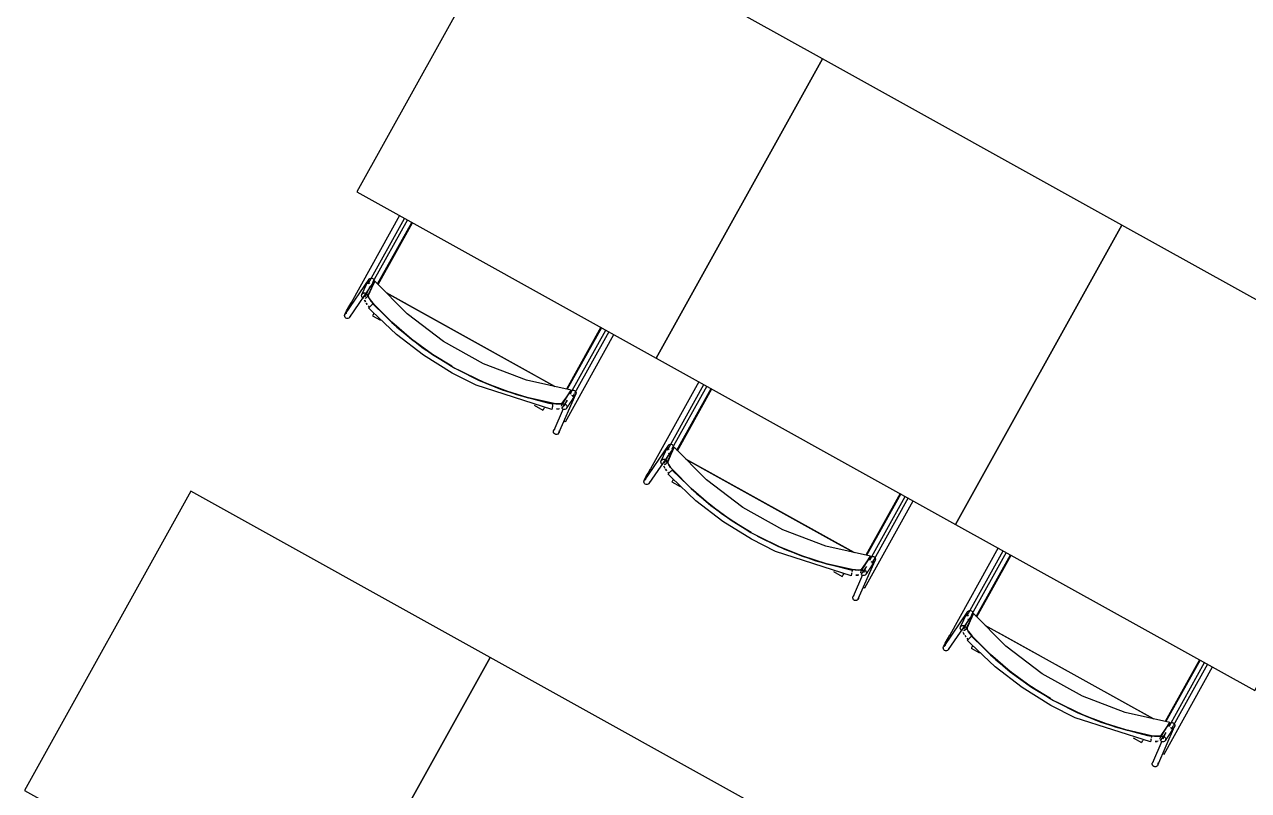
# Model space of a CAD drawing. Header units: metres. Extents: x 2.3 to 42.8, y 0.9 to 31.9.
# Drawn here: x 23.104 to 24.019, y 19.565 to 20.138 of the extents above; entities that cross this region are included whole.
import ezdxf

# ---------------------------------------------------------------- set-up
doc = ezdxf.new("R2010")
doc.units = ezdxf.units.M
doc.layers.add('ARREDI', color=9, linetype='Continuous')
doc.layers.add('PARETI_STRUTTURE', color=7, linetype='Continuous')

msp = doc.modelspace()

# ---------------------------------------------------------------- linework, layer by layer
at = {"layer": 'ARREDI'}
for points in [[(23.47682, 20.23667), (23.35258, 20.01292), (23.57633, 19.88869), (23.70057, 20.11244)], [(23.70057, 20.11243), (23.57633, 19.88868), (23.80008, 19.76445), (23.92432, 19.9882)], [(23.92432, 19.9882), (23.80008, 19.76445), (24.02383, 19.64021), (24.14807, 19.86396)], [(23.22834, 19.78917), (23.1041, 19.56542), (23.32785, 19.44118), (23.45209, 19.66493)], [(23.45209, 19.66493), (23.32786, 19.44118), (23.55161, 19.31694), (23.67584, 19.54069)]]:
    msp.add_lwpolyline(points, close=True, dxfattribs=at)
for points in [[(23.36805, 19.94415), (23.39359, 19.99015)], [(23.50609, 19.85498), (23.50939, 19.85988), (23.51268, 19.8648), (23.47929, 19.87233), (23.44728, 19.88455), (23.41731, 19.90119), (23.39002, 19.92191), (23.36596, 19.94626), (23.36353, 19.94088), (23.36111, 19.93548), (23.36124, 19.93461), (23.36202, 19.93309), (23.36332, 19.9312), (23.36491, 19.92934)], [(23.36219, 19.94461), (23.36162, 19.94511), (23.36126, 19.94576), (23.36113, 19.9465), (23.36128, 19.94723), (23.36151, 19.94766), (23.36152, 19.94768), (23.36166, 19.94787), (23.36224, 19.94833), (23.36295, 19.94857)], [(23.36296, 19.94857), (23.36371, 19.94855), (23.3644, 19.94828), (23.36497, 19.94778), (23.36533, 19.94712), (23.36546, 19.94639), (23.36532, 19.94565)], [(23.3642, 19.9448), (23.36597, 19.94626)], [(23.35782, 19.93327), (23.35711, 19.93353), (23.35654, 19.93402), (23.35618, 19.93466), (23.35605, 19.93538), (23.35605, 19.93545), (23.35619, 19.9361), (23.35625, 19.93624), (23.35657, 19.93673), (23.35715, 19.93718), (23.35786, 19.93742)], [(23.35786, 19.93742), (23.35861, 19.9374), (23.35932, 19.93713), (23.35989, 19.93665), (23.36025, 19.936), (23.36037, 19.93528), (23.36024, 19.93457), (23.36018, 19.93443), (23.35986, 19.93395), (23.35928, 19.93349), (23.35857, 19.93325)], [(23.35881, 19.93446), (23.36056, 19.93839), (23.36124, 19.93991)], [(23.36189, 19.94135), (23.36228, 19.94222)], [(23.3747, 19.93742), (23.38723, 19.93046), (23.40734, 19.91929), (23.42752, 19.90809), (23.44773, 19.89686), (23.46792, 19.88565), (23.48803, 19.87449), (23.50056, 19.86753)], [(23.50054, 19.86754), (23.37471, 19.93741)], [(23.34819, 19.93012), (23.34818, 19.93014), (23.34822, 19.93011), (23.34848, 19.92995), (23.34893, 19.9297)], [(23.34893, 19.92971), (23.34951, 19.92939)], [(23.35825, 19.93215), (23.359, 19.93068)], [(23.35904, 19.93063), (23.35828, 19.93213)], [(23.36035, 19.92874), (23.35956, 19.92987)], [(23.35956, 19.92986), (23.36028, 19.92882)], [(23.36489, 19.92934), (23.36325, 19.9313), (23.36196, 19.93316), (23.36121, 19.93463), (23.3611, 19.93549)], [(23.36189, 19.92691), (23.36119, 19.92774)], [(23.36129, 19.92639), (23.3615, 19.92657), (23.36188, 19.9269), (23.36238, 19.92735), (23.36293, 19.92785), (23.36347, 19.92835)], [(23.36348, 19.92834), (23.36395, 19.92877), (23.3643, 19.92908), (23.36447, 19.92923)], [(23.42342, 19.88266), (23.40916, 19.89135), (23.39338, 19.90281), (23.37859, 19.91551), (23.36489, 19.92934)], [(23.36499, 19.92923), (23.37867, 19.91542), (23.39344, 19.90277), (23.40919, 19.89132), (23.42341, 19.88266)], [(23.34581, 19.91836), (23.34506, 19.91837), (23.34437, 19.91865), (23.3438, 19.91915), (23.34344, 19.9198), (23.34331, 19.92054), (23.34345, 19.92127), (23.34369, 19.9217), (23.34369, 19.92172), (23.34384, 19.92191), (23.34443, 19.92237), (23.34513, 19.92261)], [(23.34763, 19.92043), (23.34749, 19.91969), (23.34726, 19.91926), (23.34726, 19.91925), (23.3471, 19.91905), (23.34652, 19.9186), (23.34581, 19.91836)], [(23.36128, 19.92638), (23.36126, 19.92636)], [(23.36537, 19.92234), (23.36501, 19.92169), (23.36469, 19.92112), (23.36445, 19.92069), (23.36433, 19.92046)], [(23.53532, 19.91145), (23.50978, 19.86545)], [(23.42833, 19.87993), (23.44289, 19.8726)], [(23.44292, 19.87259), (23.42833, 19.87993)], [(23.44346, 19.87234), (23.46123, 19.86512), (23.47979, 19.85929), (23.49873, 19.85497)], [(23.49888, 19.85494), (23.47989, 19.85926), (23.4613, 19.86509), (23.44349, 19.87233)], [(23.51268, 19.8648), (23.51227, 19.86181), (23.51268, 19.8648)], [(23.5125, 19.86393), (23.51305, 19.86444), (23.51374, 19.86472), (23.51449, 19.86476), (23.51521, 19.86454), (23.51581, 19.86409), (23.51623, 19.86347)], [(23.51622, 19.86347), (23.51639, 19.86275), (23.51631, 19.862), (23.51622, 19.86177), (23.51622, 19.86176), (23.51597, 19.86134), (23.51543, 19.86083), (23.51474, 19.86054), (23.51399, 19.8605), (23.51326, 19.86072)], [(23.5918, 19.81991), (23.61734, 19.86591)], [(23.49901, 19.85453), (23.49897, 19.85431), (23.49888, 19.85385), (23.49877, 19.85323)], [(23.49888, 19.85494), (23.5013, 19.8546), (23.50359, 19.85449), (23.50528, 19.85462), (23.50609, 19.85499)], [(23.50611, 19.85498), (23.50533, 19.85462), (23.50368, 19.85448), (23.50141, 19.85457), (23.49889, 19.85494)], [(23.50541, 19.85281), (23.50544, 19.8531), (23.50569, 19.85363), (23.50577, 19.85377), (23.5063, 19.85425), (23.50632, 19.85425), (23.507, 19.85453), (23.50773, 19.85456), (23.50844, 19.85434), (23.50904, 19.85388), (23.50945, 19.85325)], [(23.50966, 19.85725), (23.50886, 19.85606), (23.50554, 19.85116)], [(23.49164, 19.84977), (23.49177, 19.85001), (23.492, 19.85042), (23.49232, 19.85101), (23.49268, 19.85165)], [(23.49865, 19.8525), (23.49853, 19.85176), (23.49841, 19.85111), (23.49832, 19.85061), (23.49828, 19.85033), (23.49828, 19.85029), (23.49828, 19.8503), (23.49832, 19.85054)], [(23.49878, 19.85322), (23.49871, 19.8528)], [(23.50393, 19.85073), (23.50307, 19.85066), (23.50182, 19.85071)], [(23.50183, 19.85071), (23.50313, 19.85064)], [(23.50945, 19.85325), (23.50963, 19.85253), (23.50955, 19.85179), (23.5093, 19.85126), (23.50922, 19.85112), (23.50873, 19.85066), (23.50869, 19.85064), (23.50801, 19.85036), (23.50726, 19.85033), (23.50655, 19.85055), (23.50595, 19.85101)], [(23.49964, 19.83295), (23.49948, 19.83367), (23.49956, 19.83442), (23.49964, 19.83464), (23.49964, 19.83465), (23.49989, 19.83507), (23.50043, 19.83558)], [(23.50705, 19.84192), (23.50763, 19.8416)], [(23.50763, 19.84159), (23.50808, 19.84134), (23.50834, 19.8412)], [(23.50839, 19.84117), (23.50837, 19.84119)], [(23.50361, 19.83462), (23.50378, 19.8339), (23.5037, 19.83315), (23.50361, 19.83292), (23.50361, 19.83291), (23.50336, 19.83249), (23.50282, 19.83198), (23.50213, 19.83169), (23.50138, 19.83165), (23.50065, 19.83187), (23.50006, 19.83233), (23.49964, 19.83295)], [(23.72984, 19.73074), (23.73314, 19.73565), (23.73644, 19.74056), (23.70305, 19.7481), (23.67103, 19.76031), (23.64106, 19.77697), (23.61377, 19.79767), (23.58971, 19.82202), (23.58728, 19.81665), (23.58487, 19.81124), (23.58499, 19.81037), (23.58577, 19.80885), (23.58707, 19.80697), (23.58866, 19.8051)], [(23.58594, 19.82037), (23.58537, 19.82087), (23.58501, 19.82152), (23.58488, 19.82226), (23.58504, 19.823), (23.58526, 19.82343), (23.58527, 19.82344), (23.58541, 19.82363), (23.58599, 19.82409), (23.5867, 19.82433)], [(23.58564, 19.81711), (23.58603, 19.81799)], [(23.58671, 19.82433), (23.58746, 19.82432), (23.58815, 19.82404), (23.58872, 19.82354), (23.58908, 19.82289), (23.58921, 19.82215), (23.58907, 19.82141)], [(23.58796, 19.82056), (23.58972, 19.82202)], [(23.58157, 19.80903), (23.58086, 19.80929), (23.58029, 19.80978), (23.57993, 19.81042), (23.5798, 19.81114), (23.5798, 19.81121), (23.57994, 19.81186), (23.58, 19.812), (23.58032, 19.81249), (23.5809, 19.81295), (23.58161, 19.81318)], [(23.58161, 19.81318), (23.58236, 19.81317), (23.58307, 19.81289), (23.58364, 19.81242), (23.584, 19.81177), (23.58413, 19.81104), (23.58399, 19.81034), (23.58393, 19.8102), (23.58361, 19.80971), (23.58303, 19.80925), (23.58232, 19.80902)], [(23.582, 19.80791), (23.58275, 19.80644)], [(23.58279, 19.80639), (23.58203, 19.80789)], [(23.58257, 19.81023), (23.58432, 19.81416), (23.585, 19.81567)], [(23.58864, 19.8051), (23.587, 19.80706), (23.58571, 19.80892), (23.58496, 19.81039), (23.58485, 19.81125)], [(23.59845, 19.81318), (23.61098, 19.80622), (23.63109, 19.79506), (23.65127, 19.78385), (23.67148, 19.77263), (23.69167, 19.76142), (23.71178, 19.75025), (23.72431, 19.74329)], [(23.7243, 19.7433), (23.59846, 19.81318)], [(23.57194, 19.80588), (23.57193, 19.8059), (23.57197, 19.80587), (23.57224, 19.80572), (23.57268, 19.80547)], [(23.57268, 19.80547), (23.57327, 19.80515)], [(23.58411, 19.8045), (23.58331, 19.80564)], [(23.58331, 19.80562), (23.58403, 19.80458)], [(23.58564, 19.80267), (23.58494, 19.80351)], [(23.58503, 19.80214), (23.58501, 19.80212)], [(23.58505, 19.80215), (23.58525, 19.80233), (23.58563, 19.80267), (23.58613, 19.80311), (23.58669, 19.80361), (23.58723, 19.80411)], [(23.58723, 19.8041), (23.58771, 19.80454), (23.58805, 19.80484), (23.58822, 19.80499)], [(23.64717, 19.75842), (23.63291, 19.76711), (23.61713, 19.77857), (23.60234, 19.79127), (23.58865, 19.8051)], [(23.58874, 19.80499), (23.60242, 19.79118), (23.61719, 19.77853), (23.63294, 19.76709), (23.64716, 19.75842)], [(23.56957, 19.79412), (23.56882, 19.79413), (23.56812, 19.79441), (23.56755, 19.79491), (23.56719, 19.79556), (23.56707, 19.7963), (23.5672, 19.79704), (23.56744, 19.79747), (23.56744, 19.79748), (23.56759, 19.79768), (23.56818, 19.79813), (23.56889, 19.79837)], [(23.57139, 19.79619), (23.57125, 19.79546), (23.57101, 19.79503), (23.57101, 19.79501), (23.57086, 19.79482), (23.57027, 19.79436), (23.56957, 19.79412)], [(23.58912, 19.7981), (23.58876, 19.79745), (23.58844, 19.79688), (23.5882, 19.79645), (23.58808, 19.79623)], [(23.75907, 19.78722), (23.73353, 19.74122)], [(23.65208, 19.7557), (23.66664, 19.74836)], [(23.66667, 19.74835), (23.65208, 19.7557)], [(23.66721, 19.7481), (23.68499, 19.74088), (23.70354, 19.73505), (23.72249, 19.73073)], [(23.72263, 19.7307), (23.70365, 19.73502), (23.68505, 19.74085), (23.66724, 19.74809)], [(23.73644, 19.74056), (23.73602, 19.73757), (23.73644, 19.74056)], [(23.73626, 19.73969), (23.7368, 19.7402), (23.73749, 19.74048), (23.73824, 19.74052), (23.73896, 19.7403), (23.73956, 19.73986), (23.73998, 19.73923)], [(23.73998, 19.73923), (23.74014, 19.73851), (23.74006, 19.73776), (23.73998, 19.73754), (23.73998, 19.73752), (23.73973, 19.73711), (23.73918, 19.73659), (23.73849, 19.7363), (23.73774, 19.73626), (23.73702, 19.73648)], [(23.81555, 19.69568), (23.84109, 19.74168)], [(23.71539, 19.72553), (23.71552, 19.72577), (23.71575, 19.72619), (23.71607, 19.72677), (23.71643, 19.72741)], [(23.7224, 19.72826), (23.72228, 19.72752), (23.72217, 19.72687), (23.72207, 19.72637), (23.72203, 19.72609), (23.72203, 19.72605), (23.72203, 19.72606), (23.72207, 19.7263)], [(23.72276, 19.7303), (23.72272, 19.73007), (23.72263, 19.72961), (23.72252, 19.72899)], [(23.72263, 19.73071), (23.72505, 19.73036), (23.72734, 19.73025), (23.72903, 19.73039), (23.72984, 19.73075)], [(23.72986, 19.73074), (23.72908, 19.73038), (23.72743, 19.73024), (23.72517, 19.73034), (23.72264, 19.7307)], [(23.72768, 19.72649), (23.72682, 19.72642), (23.72557, 19.72647)], [(23.72558, 19.72647), (23.72689, 19.7264)], [(23.72912, 19.72813), (23.7292, 19.72887), (23.72944, 19.7294), (23.72953, 19.72952), (23.73005, 19.73002), (23.73006, 19.73002), (23.73074, 19.7303), (23.73148, 19.73033), (23.73219, 19.73009), (23.7328, 19.72963), (23.7332, 19.72901)], [(23.73342, 19.73302), (23.73261, 19.73182), (23.72929, 19.72692)], [(23.73321, 19.72901), (23.73339, 19.72829), (23.7333, 19.72755), (23.73305, 19.72703), (23.73297, 19.72689), (23.73248, 19.72643), (23.73244, 19.7264), (23.73176, 19.72612), (23.73101, 19.7261), (23.7303, 19.72632), (23.72971, 19.72678)], [(23.7308, 19.71768), (23.73138, 19.71736)], [(23.73138, 19.71735), (23.73183, 19.7171), (23.73209, 19.71697)], [(23.73214, 19.71694), (23.73212, 19.71695)], [(23.7234, 19.70871), (23.72323, 19.70943), (23.72331, 19.71018), (23.7234, 19.7104), (23.7234, 19.71042), (23.72365, 19.71083), (23.72419, 19.71135)], [(23.72737, 19.71038), (23.72753, 19.70966), (23.72745, 19.70891), (23.72737, 19.70869), (23.72737, 19.70867), (23.72712, 19.70825), (23.72657, 19.70774), (23.72588, 19.70745), (23.72513, 19.70741), (23.72441, 19.70763), (23.72381, 19.70809), (23.72339, 19.70871)], [(23.80969, 19.69613), (23.80912, 19.69663), (23.80876, 19.69729), (23.80864, 19.69802), (23.80879, 19.69876), (23.80901, 19.69919), (23.80902, 19.6992), (23.80916, 19.6994), (23.80975, 19.69986), (23.81045, 19.70009)], [(23.81046, 19.70009), (23.81121, 19.70008), (23.8119, 19.6998), (23.81247, 19.6993), (23.81284, 19.69865), (23.81296, 19.69791), (23.81282, 19.69718)], [(23.81171, 19.69633), (23.81347, 19.69779)], [(23.80532, 19.68479), (23.80461, 19.68506), (23.80404, 19.68554), (23.80368, 19.68618), (23.80356, 19.68691), (23.80356, 19.68697), (23.80369, 19.68763), (23.80375, 19.68777), (23.80407, 19.68825), (23.80465, 19.68871), (23.80536, 19.68895)], [(23.80537, 19.68895), (23.80612, 19.68893), (23.80682, 19.68865), (23.80739, 19.68818), (23.80775, 19.68753), (23.80788, 19.68681), (23.80774, 19.6861), (23.80769, 19.68596), (23.80737, 19.68547), (23.80678, 19.68501), (23.80607, 19.68478)], [(23.80632, 19.68599), (23.80807, 19.68992), (23.80875, 19.69143)], [(23.95359, 19.60651), (23.9569, 19.61141), (23.96019, 19.61633), (23.9268, 19.62387), (23.89479, 19.63608), (23.86481, 19.65273), (23.83752, 19.67344), (23.81347, 19.69778), (23.81104, 19.69241), (23.80862, 19.68701), (23.80874, 19.68613), (23.80952, 19.68462), (23.81083, 19.68273), (23.81241, 19.68087)], [(23.80939, 19.69287), (23.80978, 19.69375)], [(23.8222, 19.68894), (23.83473, 19.68199), (23.85484, 19.67082), (23.87442, 19.65994)], [(23.94805, 19.61906), (23.82221, 19.68894)], [(23.79569, 19.68165), (23.79568, 19.68166), (23.79574, 19.68163), (23.79599, 19.68148), (23.79643, 19.68123)], [(23.79644, 19.68124), (23.79702, 19.68092)], [(23.80575, 19.68367), (23.8065, 19.6822)], [(23.80654, 19.68215), (23.80578, 19.68365)], [(23.80706, 19.68139), (23.80779, 19.68035)], [(23.80786, 19.68026), (23.80707, 19.6814)], [(23.81239, 19.68086), (23.81076, 19.68282), (23.80946, 19.68468), (23.80871, 19.68615), (23.8086, 19.68702)], [(23.8088, 19.67792), (23.80901, 19.6781), (23.80938, 19.67843), (23.80988, 19.67887), (23.81044, 19.67937), (23.81098, 19.67987)], [(23.81099, 19.67987), (23.81146, 19.6803), (23.8118, 19.6806), (23.81197, 19.68076)], [(23.87093, 19.63418), (23.85666, 19.64288), (23.84088, 19.65434), (23.82609, 19.66703), (23.8124, 19.68086)], [(23.81249, 19.68075), (23.82618, 19.66695), (23.84094, 19.65429), (23.85669, 19.64285), (23.87091, 19.63418)], [(23.79332, 19.66988), (23.79257, 19.6699), (23.79187, 19.67017), (23.7913, 19.67067), (23.79094, 19.67133), (23.79082, 19.67206), (23.79096, 19.6728), (23.79119, 19.67323), (23.79119, 19.67324), (23.79135, 19.67344), (23.79193, 19.6739), (23.79264, 19.67413)], [(23.79514, 19.67196), (23.795, 19.67122), (23.79476, 19.67079), (23.79476, 19.67078), (23.79461, 19.67058), (23.79403, 19.67012), (23.79332, 19.66989)], [(23.80939, 19.67844), (23.8087, 19.67927)], [(23.80878, 19.6779), (23.80877, 19.67789)], [(23.81287, 19.67386), (23.81251, 19.67321), (23.81219, 19.67264), (23.81196, 19.67221), (23.81183, 19.67199)], [(23.98282, 19.66298), (23.95728, 19.61698)], [(23.87502, 19.65962), (23.89523, 19.64839), (23.91541, 19.63719), (23.93554, 19.62602), (23.94807, 19.61906)], [(23.87583, 19.63146), (23.89039, 19.62413)], [(23.89043, 19.62411), (23.87583, 19.63146)], [(23.89096, 19.62387), (23.90874, 19.61664), (23.92729, 19.61081), (23.94624, 19.60649)], [(23.94638, 19.60646), (23.9274, 19.61078), (23.9088, 19.61662), (23.891, 19.62385)], [(23.96019, 19.61632), (23.95977, 19.61334), (23.96019, 19.61632)], [(23.96001, 19.61545), (23.96055, 19.61597), (23.96124, 19.61624), (23.96199, 19.61629), (23.96272, 19.61606), (23.96331, 19.61562), (23.96373, 19.61499)], [(23.94638, 19.60647), (23.9488, 19.60612), (23.95109, 19.60601), (23.95279, 19.60615), (23.95359, 19.60651)], [(23.95361, 19.6065), (23.95284, 19.60614), (23.95118, 19.606), (23.94892, 19.6061), (23.94639, 19.60646)], [(23.95717, 19.60878), (23.95636, 19.60759), (23.95304, 19.60268)], [(23.96373, 19.61499), (23.96389, 19.61427), (23.96381, 19.61352), (23.96373, 19.6133), (23.96373, 19.61329), (23.96348, 19.61287), (23.96294, 19.61235), (23.96224, 19.61206), (23.96149, 19.61202), (23.96077, 19.61224)], [(23.93914, 19.6013), (23.93927, 19.60153), (23.93951, 19.60195), (23.93983, 19.60253), (23.94019, 19.60317)], [(23.94616, 19.60402), (23.94603, 19.60329), (23.94592, 19.60263), (23.94582, 19.60213), (23.94578, 19.60186), (23.94578, 19.60181), (23.94578, 19.60183), (23.94582, 19.60206)], [(23.94651, 19.60606), (23.94647, 19.60584), (23.94639, 19.60538), (23.94628, 19.60475)], [(23.95144, 19.60225), (23.95057, 19.60218), (23.94932, 19.60224)], [(23.94933, 19.60223), (23.95064, 19.60216)], [(23.95287, 19.6039), (23.95295, 19.60463), (23.95319, 19.60516), (23.95329, 19.60528), (23.9538, 19.60578), (23.95381, 19.60578), (23.95449, 19.60606), (23.95523, 19.60609), (23.95594, 19.60585), (23.95655, 19.6054), (23.95695, 19.60477)], [(23.95696, 19.60477), (23.95714, 19.60405), (23.95705, 19.60332), (23.9568, 19.60279), (23.95672, 19.60265), (23.95624, 19.60219), (23.95619, 19.60216), (23.95551, 19.60189), (23.95476, 19.60186), (23.95405, 19.60208), (23.95346, 19.60254)], [(23.95455, 19.59344), (23.95513, 19.59312)], [(23.95514, 19.59312), (23.95558, 19.59287), (23.95584, 19.59273)], [(23.95589, 19.5927), (23.95588, 19.59271)], [(23.94715, 19.58447), (23.94698, 19.58519), (23.94706, 19.58594), (23.94715, 19.58617), (23.94715, 19.58618), (23.9474, 19.5866), (23.94794, 19.58711)], [(23.95112, 19.58614), (23.95128, 19.58542), (23.9512, 19.58467), (23.95112, 19.58445), (23.95112, 19.58443), (23.95087, 19.58402), (23.95033, 19.5835), (23.94963, 19.58321), (23.94888, 19.58317), (23.94816, 19.58339), (23.94756, 19.58385), (23.94715, 19.58448)]]:
    msp.add_lwpolyline(points, dxfattribs=at)
at = {"layer": 'PARETI_STRUTTURE'}
for points in [[(23.38435, 19.99528), (23.34818, 19.93012)], [(23.36098, 19.94426), (23.38814, 19.99318)], [(23.3903, 19.99198), (23.36433, 19.9452)], [(23.36846, 19.94373), (23.39409, 19.98987)], [(23.36151, 19.94767), (23.34369, 19.92171)], [(23.34726, 19.91926), (23.36509, 19.94522)], [(23.35625, 19.93624), (23.36128, 19.94687)], [(23.36519, 19.94501), (23.36513, 19.94489), (23.36508, 19.94478), (23.36502, 19.94465), (23.36497, 19.94454), (23.36491, 19.94442), (23.36486, 19.9443), (23.3648, 19.94418), (23.36475, 19.94407), (23.36469, 19.94394), (23.36463, 19.94383), (23.36458, 19.94371), (23.36452, 19.9436), (23.36445, 19.94347), (23.3644, 19.94335), (23.36434, 19.94324), (23.36429, 19.94311), (23.36423, 19.943), (23.36418, 19.94287), (23.36412, 19.94276), (23.36406, 19.94264), (23.36401, 19.94253), (23.36395, 19.9424), (23.3639, 19.94229), (23.36384, 19.94217), (23.36379, 19.94205), (23.36373, 19.94193), (23.36368, 19.94182), (23.36362, 19.94169), (23.36356, 19.94157), (23.36351, 19.94146), (23.36345, 19.94133), (23.3634, 19.94122), (23.36334, 19.9411), (23.36329, 19.94099), (23.36323, 19.94086), (23.36316, 19.94075), (23.36311, 19.94062), (23.36305, 19.94051), (23.363, 19.94039), (23.36294, 19.94028), (23.36288, 19.94015), (23.36283, 19.94003), (23.36277, 19.93992), (23.36272, 19.93979), (23.36266, 19.93968), (23.36261, 19.93955), (23.36255, 19.93944), (23.3625, 19.93932), (23.36244, 19.93921), (23.36238, 19.93908), (23.36233, 19.93897), (23.36227, 19.93885), (23.36222, 19.93874), (23.36216, 19.93861), (23.36211, 19.9385), (23.36205, 19.93837), (23.362, 19.93825), (23.36194, 19.93814), (23.36188, 19.93801), (23.36183, 19.9379), (23.36176, 19.93778), (23.3617, 19.93767), (23.36165, 19.93754), (23.36159, 19.93743), (23.36154, 19.9373), (23.36148, 19.93719), (23.36143, 19.93707), (23.36137, 19.93696), (23.36131, 19.93683), (23.36126, 19.93671), (23.3612, 19.9366), (23.36115, 19.93647), (23.36109, 19.93636), (23.36104, 19.93624), (23.36098, 19.93612), (23.36093, 19.936), (23.36087, 19.93589), (23.36081, 19.93576), (23.36076, 19.93565), (23.3607, 19.93553), (23.36065, 19.93542), (23.36059, 19.93529), (23.36054, 19.93518), (23.36048, 19.93505), (23.36041, 19.93493), (23.36036, 19.93482), (23.3603, 19.93469), (23.36025, 19.93458), (23.36019, 19.93446), (23.36018, 19.93443)], [(23.36055, 19.9384), (23.35963, 19.93676)], [(23.34351, 19.92149), (23.34412, 19.92268), (23.34487, 19.92411), (23.34644, 19.92697), (23.34818, 19.93013)], [(23.36449, 19.92925), (23.38253, 19.91176), (23.4022, 19.89621), (23.42334, 19.88269), (23.42585, 19.88127)], [(23.42375, 19.87749), (23.40228, 19.89085), (23.38225, 19.90628), (23.36386, 19.92361), (23.36126, 19.92636)], [(23.36431, 19.92043), (23.37031, 19.9171)], [(23.53482, 19.91173), (23.5092, 19.86559)], [(23.51234, 19.86231), (23.53861, 19.90962)], [(23.54077, 19.90843), (23.51515, 19.86227)], [(23.50839, 19.84117), (23.54455, 19.90633)], [(23.42585, 19.88128), (23.44835, 19.87022), (23.47185, 19.86148), (23.49609, 19.85515), (23.499, 19.85455)], [(23.49827, 19.85029), (23.44181, 19.86838), (23.42376, 19.8775)], [(23.50569, 19.85363), (23.51202, 19.86348)], [(23.51225, 19.8635), (23.51182, 19.86251)], [(23.6081, 19.87104), (23.57192, 19.80589)], [(23.58473, 19.82002), (23.6119, 19.86894)], [(23.61405, 19.86774), (23.58808, 19.82096)], [(23.59222, 19.81949), (23.61784, 19.86563)], [(23.48495, 19.85345), (23.49163, 19.84974)], [(23.50361, 19.83291), (23.51622, 19.86176)], [(23.50926, 19.85666), (23.50758, 19.85281)], [(23.50795, 19.85441), (23.50845, 19.85531)], [(23.51622, 19.86177), (23.51567, 19.86115), (23.5156, 19.86104), (23.51553, 19.86092), (23.51546, 19.86081), (23.51538, 19.8607), (23.51531, 19.86059), (23.51524, 19.86049), (23.51517, 19.86038), (23.5151, 19.86027), (23.51503, 19.86016), (23.51496, 19.86005), (23.51489, 19.85994), (23.51482, 19.85983), (23.51474, 19.85972), (23.51467, 19.85961), (23.5146, 19.85949), (23.51453, 19.85938), (23.51446, 19.85927), (23.51439, 19.85916), (23.51432, 19.85905), (23.51425, 19.85894), (23.51418, 19.85883), (23.51411, 19.85872), (23.51403, 19.85861), (23.51396, 19.85851), (23.51389, 19.8584), (23.51382, 19.85829), (23.51375, 19.85817), (23.51368, 19.85806), (23.51361, 19.85795), (23.51354, 19.85784), (23.51347, 19.85773), (23.51339, 19.85762), (23.51332, 19.85751), (23.51325, 19.8574), (23.51318, 19.85729), (23.51311, 19.85717), (23.51304, 19.85706), (23.51297, 19.85695), (23.5129, 19.85684), (23.51284, 19.85673), (23.51275, 19.85662), (23.51268, 19.85652), (23.51261, 19.85641), (23.51254, 19.8563), (23.51247, 19.85619), (23.5124, 19.85608), (23.51234, 19.85597), (23.51227, 19.85586), (23.5122, 19.85574), (23.51211, 19.85563), (23.51204, 19.85552), (23.51197, 19.85541), (23.5119, 19.8553), (23.51184, 19.85519), (23.51177, 19.85508), (23.5117, 19.85497), (23.51163, 19.85486), (23.51156, 19.85474), (23.51149, 19.85465), (23.5114, 19.85454), (23.51134, 19.85442), (23.51127, 19.85431), (23.5112, 19.8542), (23.51113, 19.85409), (23.51106, 19.85398), (23.51099, 19.85387), (23.51092, 19.85376), (23.51085, 19.85365), (23.51077, 19.85354), (23.5107, 19.85342), (23.51063, 19.85331), (23.51056, 19.8532), (23.51049, 19.85309), (23.51042, 19.85298), (23.51035, 19.85287), (23.51028, 19.85276), (23.51021, 19.85266), (23.51013, 19.85255), (23.51006, 19.85244), (23.50999, 19.85233), (23.50992, 19.85222), (23.50985, 19.85211), (23.50978, 19.85199), (23.50971, 19.85188), (23.50964, 19.85177), (23.50957, 19.85166), (23.50949, 19.85155), (23.50942, 19.85144), (23.50935, 19.85133), (23.50931, 19.85126)], [(23.51504, 19.86208), (23.51361, 19.85951)], [(23.50675, 19.8509), (23.49965, 19.83465)], [(23.58526, 19.82343), (23.56744, 19.79747)], [(23.57101, 19.79502), (23.58884, 19.82098)], [(23.58, 19.812), (23.58503, 19.82263)], [(23.58894, 19.82078), (23.58889, 19.82065), (23.58883, 19.82054), (23.58878, 19.82041), (23.58872, 19.8203), (23.58866, 19.82018), (23.58861, 19.82007), (23.58855, 19.81994), (23.5885, 19.81983), (23.58844, 19.81971), (23.58839, 19.8196), (23.58833, 19.81947), (23.58828, 19.81936), (23.58821, 19.81923), (23.58815, 19.81911), (23.58809, 19.819), (23.58804, 19.81887), (23.58798, 19.81876), (23.58793, 19.81864), (23.58787, 19.81853), (23.58782, 19.8184), (23.58776, 19.81829), (23.58771, 19.81816), (23.58765, 19.81805), (23.58759, 19.81793), (23.58754, 19.81782), (23.58748, 19.81769), (23.58743, 19.81758), (23.58737, 19.81746), (23.58732, 19.81733), (23.58726, 19.81722), (23.58721, 19.8171), (23.58715, 19.81698), (23.58709, 19.81686), (23.58704, 19.81675), (23.58698, 19.81662), (23.58693, 19.81651), (23.58686, 19.81639), (23.5868, 19.81628), (23.58675, 19.81615), (23.58669, 19.81604), (23.58664, 19.81591), (23.58658, 19.81579), (23.58653, 19.81568), (23.58647, 19.81555), (23.58641, 19.81544), (23.58636, 19.81532), (23.5863, 19.81521), (23.58625, 19.81508), (23.58619, 19.81497), (23.58614, 19.81485), (23.58608, 19.81473), (23.58603, 19.81461), (23.58597, 19.8145), (23.58591, 19.81437), (23.58586, 19.81426), (23.5858, 19.81414), (23.58575, 19.81401), (23.58569, 19.8139), (23.58564, 19.81378), (23.58558, 19.81366), (23.58551, 19.81354), (23.58546, 19.81343), (23.5854, 19.8133), (23.58534, 19.81319), (23.58529, 19.81307), (23.58523, 19.81296), (23.58518, 19.81283), (23.58512, 19.81272), (23.58507, 19.8126), (23.58501, 19.81247), (23.58496, 19.81236), (23.5849, 19.81223), (23.58484, 19.81212), (23.58479, 19.812), (23.58473, 19.81189), (23.58468, 19.81176), (23.58462, 19.81165), (23.58457, 19.81153), (23.58451, 19.81141), (23.58446, 19.81129), (23.5844, 19.81118), (23.58434, 19.81105), (23.58429, 19.81094), (23.58423, 19.81082), (23.58416, 19.81069), (23.58411, 19.81058), (23.58405, 19.81046), (23.584, 19.81035), (23.58394, 19.81022), (23.58393, 19.81019)], [(23.5843, 19.81416), (23.58339, 19.81252)], [(23.56726, 19.79725), (23.56787, 19.79845), (23.56862, 19.79988), (23.57019, 19.80274), (23.57193, 19.80589)], [(23.6475, 19.75325), (23.62603, 19.76661), (23.606, 19.78204), (23.58761, 19.79938), (23.58501, 19.80213)], [(23.58824, 19.80501), (23.60628, 19.78752), (23.62595, 19.77197), (23.64709, 19.75845), (23.6496, 19.75704)], [(23.58806, 19.79619), (23.5943, 19.79273)], [(23.73214, 19.71694), (23.7683, 19.78209)], [(23.75858, 19.78749), (23.73295, 19.74135)], [(23.73609, 19.73808), (23.76236, 19.78538)], [(23.76452, 19.78419), (23.7389, 19.73804)], [(23.72202, 19.72605), (23.66556, 19.74415), (23.64751, 19.75326)], [(23.6496, 19.75704), (23.6721, 19.74598), (23.6956, 19.73725), (23.71984, 19.73091), (23.72276, 19.73032)], [(23.83185, 19.7468), (23.79569, 19.68165)], [(23.80848, 19.69579), (23.83565, 19.7447)], [(23.72736, 19.70868), (23.73998, 19.73752)], [(23.72944, 19.7294), (23.73578, 19.73925)], [(23.73998, 19.73753), (23.73942, 19.73691), (23.73935, 19.7368), (23.73928, 19.73669), (23.73921, 19.73658), (23.73914, 19.73646), (23.73906, 19.73635), (23.73899, 19.73626), (23.73892, 19.73615), (23.73885, 19.73603), (23.73878, 19.73592), (23.73871, 19.73581), (23.73864, 19.7357), (23.73857, 19.73559), (23.7385, 19.73548), (23.73842, 19.73537), (23.73835, 19.73526), (23.73828, 19.73515), (23.73821, 19.73503), (23.73814, 19.73492), (23.73807, 19.73481), (23.738, 19.7347), (23.73794, 19.73459), (23.73787, 19.73448), (23.73778, 19.73437), (23.73771, 19.73427), (23.73764, 19.73416), (23.73757, 19.73405), (23.7375, 19.73394), (23.73744, 19.73383), (23.73737, 19.73371), (23.7373, 19.7336), (23.73723, 19.73349), (23.73714, 19.73338), (23.73707, 19.73327), (23.737, 19.73316), (23.73694, 19.73305), (23.73687, 19.73294), (23.7368, 19.73283), (23.73673, 19.73271), (23.73666, 19.7326), (23.73659, 19.73249), (23.7365, 19.73238), (23.73644, 19.73228), (23.73637, 19.73217), (23.7363, 19.73206), (23.73623, 19.73195), (23.73616, 19.73184), (23.73609, 19.73173), (23.73602, 19.73162), (23.73595, 19.73151), (23.73587, 19.7314), (23.7358, 19.73128), (23.73573, 19.73117), (23.73566, 19.73106), (23.73559, 19.73095), (23.73552, 19.73084), (23.73545, 19.73073), (23.73538, 19.73062), (23.73531, 19.73051), (23.73524, 19.73041), (23.73516, 19.7303), (23.73509, 19.73019), (23.73502, 19.73008), (23.73495, 19.72996), (23.73488, 19.72985), (23.73481, 19.72974), (23.73474, 19.72963), (23.73467, 19.72952), (23.7346, 19.72941), (23.73452, 19.7293), (23.73445, 19.72919), (23.73438, 19.72908), (23.73431, 19.72896), (23.73424, 19.72885), (23.73417, 19.72874), (23.7341, 19.72863), (23.73403, 19.72852), (23.73396, 19.72842), (23.73388, 19.72831), (23.73381, 19.7282), (23.73374, 19.72809), (23.73367, 19.72798), (23.7336, 19.72787), (23.73353, 19.72776), (23.73346, 19.72765), (23.73339, 19.72753), (23.73332, 19.72742), (23.73324, 19.72731), (23.73317, 19.7272), (23.7331, 19.72709), (23.73306, 19.72702)], [(23.73601, 19.73926), (23.73558, 19.73828)], [(23.73879, 19.73784), (23.73736, 19.73527)], [(23.8378, 19.7435), (23.81183, 19.69672)], [(23.81597, 19.69526), (23.84159, 19.7414)], [(23.7087, 19.72921), (23.71538, 19.7255)], [(23.7305, 19.72666), (23.7234, 19.71041)], [(23.73302, 19.73242), (23.73116, 19.72816)], [(23.7317, 19.73017), (23.7322, 19.73107)], [(23.80901, 19.69919), (23.79119, 19.67323)], [(23.80375, 19.68777), (23.80878, 19.69839)], [(23.79476, 19.67078), (23.81259, 19.69675)], [(23.80805, 19.68992), (23.80714, 19.68829)], [(23.81269, 19.69654), (23.81264, 19.69641), (23.81258, 19.6963), (23.81253, 19.69618), (23.81247, 19.69607), (23.81242, 19.69594), (23.81236, 19.69583), (23.8123, 19.69571), (23.81225, 19.6956), (23.81219, 19.69547), (23.81214, 19.69536), (23.81208, 19.69523), (23.81203, 19.69512), (23.81196, 19.695), (23.8119, 19.69487), (23.81185, 19.69476), (23.81179, 19.69464), (23.81174, 19.69453), (23.81168, 19.6944), (23.81162, 19.69429), (23.81157, 19.69416), (23.81151, 19.69405), (23.81146, 19.69393), (23.8114, 19.69382), (23.81135, 19.69369), (23.81129, 19.69358), (23.81124, 19.69346), (23.81118, 19.69335), (23.81112, 19.69322), (23.81107, 19.6931), (23.81101, 19.69298), (23.81096, 19.69286), (23.8109, 19.69275), (23.81085, 19.69262), (23.81079, 19.69251), (23.81074, 19.69239), (23.81068, 19.69228), (23.81061, 19.69215), (23.81055, 19.69204), (23.8105, 19.69191), (23.81044, 19.6918), (23.81039, 19.69168), (23.81033, 19.69155), (23.81028, 19.69144), (23.81022, 19.69132), (23.81017, 19.69121), (23.81011, 19.69108), (23.81005, 19.69097), (23.81, 19.69085), (23.80994, 19.69073), (23.80989, 19.69061), (23.80983, 19.6905), (23.80978, 19.69037), (23.80972, 19.69026), (23.80967, 19.69014), (23.80961, 19.69003), (23.80955, 19.6899), (23.8095, 19.68978), (23.80944, 19.68966), (23.80939, 19.68954), (23.80933, 19.68943), (23.80926, 19.6893), (23.80921, 19.68919), (23.80915, 19.68907), (23.8091, 19.68896), (23.80904, 19.68883), (23.80899, 19.68872), (23.80893, 19.6886), (23.80887, 19.68848), (23.80882, 19.68836), (23.80876, 19.68823), (23.80871, 19.68812), (23.80865, 19.688), (23.8086, 19.68789), (23.80854, 19.68776), (23.80849, 19.68765), (23.80843, 19.68753), (23.80837, 19.68741), (23.80832, 19.68729), (23.80826, 19.68718), (23.80821, 19.68705), (23.80815, 19.68694), (23.8081, 19.68682), (23.80804, 19.68671), (23.80799, 19.68658), (23.80792, 19.68646), (23.80786, 19.68635), (23.8078, 19.68622), (23.80775, 19.68611), (23.80769, 19.68598), (23.80768, 19.68596)], [(23.79102, 19.67301), (23.79163, 19.67421), (23.79238, 19.67564), (23.79395, 19.6785), (23.79568, 19.68165)], [(23.812, 19.68077), (23.83004, 19.66329), (23.8497, 19.64773), (23.87084, 19.63422), (23.87336, 19.6328)], [(23.87125, 19.62901), (23.84978, 19.64238), (23.82975, 19.65781), (23.81136, 19.67514), (23.80877, 19.67789)], [(23.81181, 19.67195), (23.81805, 19.6685)], [(23.98233, 19.66325), (23.9567, 19.61711)], [(23.95589, 19.5927), (23.99206, 19.65785)], [(23.95985, 19.61384), (23.98611, 19.66115)], [(23.98827, 19.65995), (23.96265, 19.61379)], [(23.94577, 19.60181), (23.88931, 19.61991), (23.87126, 19.62902)], [(23.87335, 19.6328), (23.89585, 19.62175), (23.91935, 19.61301), (23.94359, 19.60668), (23.94652, 19.60608)], [(23.95112, 19.58444), (23.96373, 19.61329)], [(23.95319, 19.60516), (23.95953, 19.61501)], [(23.95677, 19.60818), (23.95491, 19.60392)], [(23.95546, 19.60593), (23.95596, 19.60684)], [(23.96373, 19.6133), (23.96317, 19.61267), (23.9631, 19.61256), (23.96303, 19.61245), (23.96296, 19.61234), (23.96288, 19.61223), (23.96281, 19.61212), (23.96274, 19.61202), (23.96267, 19.61191), (23.9626, 19.6118), (23.96253, 19.61169), (23.96246, 19.61157), (23.96239, 19.61146), (23.96233, 19.61135), (23.96226, 19.61124), (23.96217, 19.61113), (23.9621, 19.61102), (23.96203, 19.61091), (23.96196, 19.6108), (23.96189, 19.61069), (23.96183, 19.61057), (23.96176, 19.61046), (23.96169, 19.61035), (23.96162, 19.61024), (23.96153, 19.61013), (23.96146, 19.61003), (23.96139, 19.60992), (23.96133, 19.60981), (23.96126, 19.6097), (23.96119, 19.60959), (23.96112, 19.60948), (23.96105, 19.60937), (23.96098, 19.60925), (23.96089, 19.60914), (23.96083, 19.60903), (23.96076, 19.60892), (23.96069, 19.60881), (23.96062, 19.6087), (23.96055, 19.60859), (23.96048, 19.60848), (23.96041, 19.60837), (23.96034, 19.60825), (23.96026, 19.60814), (23.96019, 19.60805), (23.96012, 19.60794), (23.96005, 19.60782), (23.95998, 19.60771), (23.95991, 19.6076), (23.95984, 19.60749), (23.95977, 19.60738), (23.9597, 19.60727), (23.95962, 19.60716), (23.95955, 19.60705), (23.95948, 19.60694), (23.95941, 19.60682), (23.95934, 19.60671), (23.95927, 19.6066), (23.9592, 19.60649), (23.95913, 19.60638), (23.95906, 19.60627), (23.95899, 19.60617), (23.95891, 19.60606), (23.95884, 19.60595), (23.95877, 19.60584), (23.9587, 19.60573), (23.95863, 19.60562), (23.95856, 19.6055), (23.95849, 19.60539), (23.95842, 19.60528), (23.95835, 19.60517), (23.95827, 19.60506), (23.9582, 19.60495), (23.95813, 19.60484), (23.95806, 19.60473), (23.95799, 19.60462), (23.95792, 19.6045), (23.95785, 19.60439), (23.95778, 19.60428), (23.95771, 19.60419), (23.95763, 19.60407), (23.95756, 19.60396), (23.95749, 19.60385), (23.95742, 19.60374), (23.95735, 19.60363), (23.95728, 19.60352), (23.95721, 19.60341), (23.95714, 19.6033), (23.95708, 19.60319), (23.95699, 19.60307), (23.95692, 19.60296), (23.95685, 19.60285), (23.95681, 19.60278)], [(23.95976, 19.61502), (23.95933, 19.61404)], [(23.96254, 19.6136), (23.96111, 19.61104)], [(23.93275, 19.60481), (23.93912, 19.60127)], [(23.95425, 19.60243), (23.94715, 19.58618)]]:
    msp.add_lwpolyline(points, dxfattribs=at)

doc.saveas('drawing.dxf')
